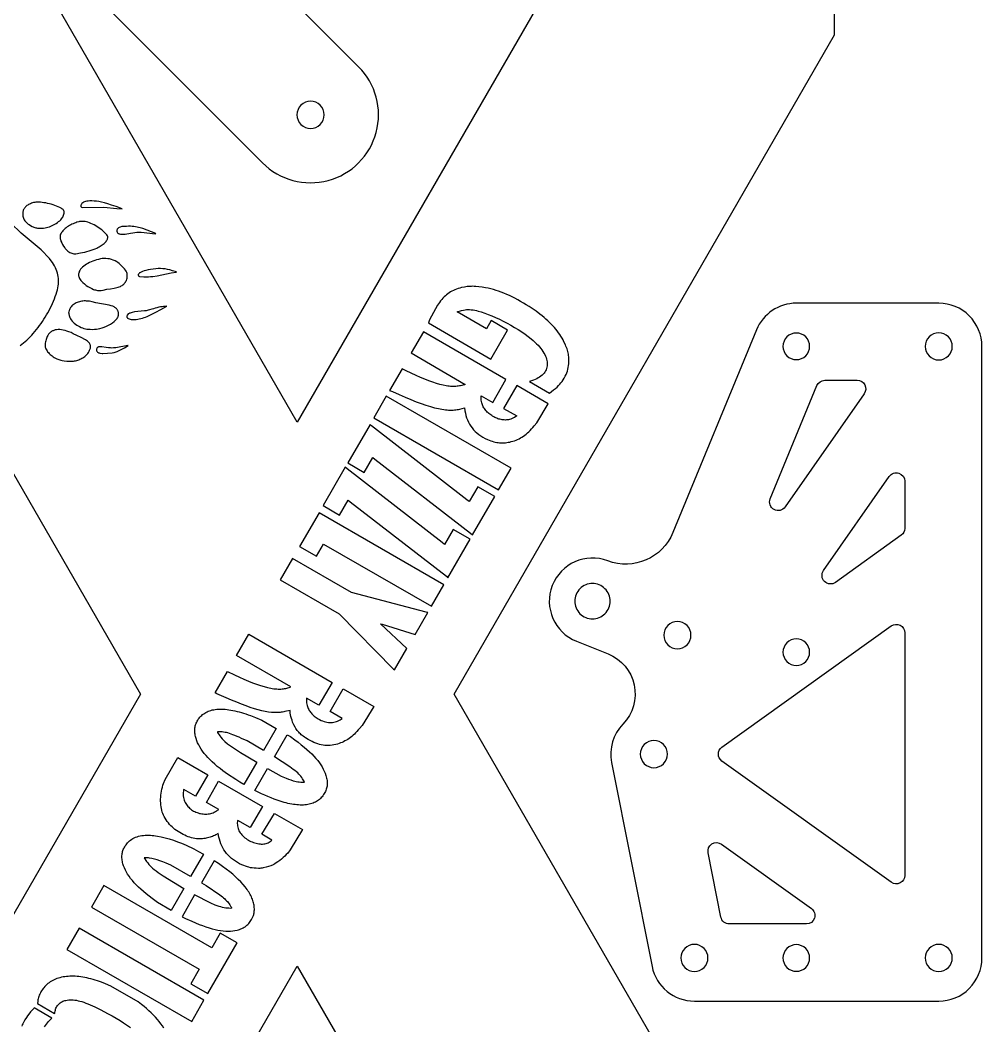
# Model space of a CAD drawing. Extents: x -11.6 to 11.5, y -11.6 to 11.6.
# Drawn here: x 4.4 to 11.48, y -3.67 to 3.73 of the extents above; entities that cross this region are included whole.
import ezdxf

# ---------------------------------------------------------------- set-up
doc = ezdxf.new("R2010")
doc.units = 0
doc.layers.get('0').update_dxf_attribs({"linetype": 'CONTINUOUS'})
doc.layers.add('LAYER_1', color=18, linetype='CONTINUOUS')

msp = doc.modelspace()

# ---------------------------------------------------------------- linework, layer by layer
for points in [[(6.9815, 5.4171, 1), (6.2744, 6.1242), (4.8602, 4.71, 0.414214), (4.8602, 4.0029), (6.186, 2.6771, 1), (6.8931, 3.3842), (6.2744, 4.0029, -0.414214), (6.2744, 4.71)], [(6.4689, 2.9599, 0.414214), (6.6103, 2.9599, 0.414214), (6.6103, 3.1013, 0.414214), (6.4689, 3.1013, 0.414214)], [(11.1619, -3.4903, 0.414214), (11.4794, -3.1728), (11.4794, 1.3272, 0.414214), (11.1619, 1.6447), (10.1139, 1.6447, 0.303918), (9.8203, 1.4481), (9.2063, -0.0431, -0.406036), (8.7265, -0.251, 0.991089), (8.496, -0.8426), (8.7284, -0.9356, -0.53378), (8.8382, -1.4516, 0.246583), (8.7545, -1.7347), (9.0525, -3.2347, 0.357872), (9.3639, -3.4903)], [(10.1139, 1.2292, 0.414214), (10.2119, 1.3272, 0.414214), (10.1139, 1.4252, 0.414214), (10.0159, 1.3272, 0.414214)], [(11.1619, 1.2272, 0.414214), (11.2619, 1.3272, 0.414214), (11.1619, 1.4272, 0.414214), (11.0619, 1.3272, 0.414214)], [(10.3232, 1.0772), (10.5624, 1.0772, -0.606461), (10.6136, 0.9789), (10.0312, 0.1453, -0.895985), (9.9221, 0.2048), (10.2654, 1.0385, -0.303918)], [(10.9119, 0.3343), (10.9119, -0.0122, -0.241975), (10.8858, -0.063), (10.4017, -0.4094, -0.843049), (10.3141, -0.3228), (10.7982, 0.3701, -0.733628)], [(8.6139, -0.6778, 0.414214), (8.7439, -0.5478, 0.414214), (8.6139, -0.4178, 0.414214), (8.4839, -0.5478, 0.414214)], [(9.2389, -0.8978, 0.414214), (9.3389, -0.7978, 0.414214), (9.2389, -0.6978, 0.414214), (9.1389, -0.7978, 0.414214)], [(10.9119, -0.7807), (10.9119, -2.5649, -0.610339), (10.813, -2.6157), (9.5665, -1.7236, -0.514048), (9.5665, -1.622), (10.813, -0.7299, -0.610339)], [(10.1139, -1.0208, 0.414214), (10.2119, -0.9228, 0.414214), (10.1139, -0.8248, 0.414214), (10.0159, -0.9228, 0.414214)], [(9.0659, -1.7728, 0.414214), (9.1659, -1.6728, 0.414214), (9.0659, -1.5728, 0.414214), (8.9659, -1.6728, 0.414214)], [(9.5591, -2.8725), (9.465, -2.3988, -0.679764), (9.5627, -2.3358), (10.2246, -2.8095, -0.729284), (10.1883, -2.9228), (9.6204, -2.9228, -0.357872)], [(9.3639, -3.2728, 0.414214), (9.4639, -3.1728, 0.414214), (9.3639, -3.0728, 0.414214), (9.2639, -3.1728, 0.414214)], [(10.1139, -3.2708, 0.414214), (10.2119, -3.1728, 0.414214), (10.1139, -3.0748, 0.414214), (10.0159, -3.1728, 0.414214)], [(11.1619, -3.2728, 0.414214), (11.2619, -3.1728, 0.414214), (11.1619, -3.0728, 0.414214), (11.0619, -3.1728, 0.414214)]]:
    msp.add_lwpolyline(points, format="xyb", close=True)
at = {"layer": 'LAYER_1'}
for points in [[(6.4419, 0.7703), (4.4892, 4.1551), (4.4892, 5.7392), (2.4892, 5.7392), (2.4892, 3.6195), (5.2874, -1.2308), (2.4892, -6.0812), (2.4892, -8.2008), (4.4892, -8.2008), (4.4892, -6.6167), (6.4419, -3.2319), (8.3947, -6.6167), (8.3947, -8.2008), (10.3947, -8.2008), (10.3947, -6.0812), (7.5964, -1.2308), (10.3947, 3.6195), (10.3947, 5.7392), (8.3947, 5.7392), (8.3947, 4.1551)], [(4.4225, 2.3162), (4.4217, 2.3111), (4.4214, 2.305), (4.4213, 2.2987), (4.4217, 2.293), (4.4228, 2.285), (4.4245, 2.2775), (4.4267, 2.2704), (4.4294, 2.2638), (4.4327, 2.2574), (4.4367, 2.2514), (4.4412, 2.2457), (4.4464, 2.2402), (4.4515, 2.2355), (4.4567, 2.2309), (4.4622, 2.2267), (4.4678, 2.2227), (4.4795, 2.2154), (4.4917, 2.2092), (4.498, 2.2066), (4.5044, 2.2042), (4.5109, 2.2021), (4.5174, 2.2003), (4.524, 2.1988), (4.5307, 2.1976), (4.5374, 2.1967), (4.5441, 2.1961), (4.5542, 2.1959), (4.5646, 2.1962), (4.575, 2.1973), (4.5856, 2.1989), (4.5963, 2.2011), (4.6069, 2.2039), (4.6175, 2.2073), (4.6279, 2.2112), (4.6382, 2.2156), (4.6483, 2.2205), (4.6581, 2.2258), (4.6676, 2.2316), (4.6767, 2.2379), (4.6854, 2.2445), (4.6936, 2.2515), (4.7013, 2.2589), (4.7071, 2.2653), (4.7121, 2.2719), (4.7164, 2.2786), (4.7199, 2.2855), (4.7227, 2.2925), (4.7247, 2.2997), (4.7259, 2.3069), (4.7263, 2.3141), (4.726, 2.3193), (4.725, 2.3239), (4.7231, 2.328), (4.7201, 2.3319), (4.716, 2.3357), (4.7104, 2.3395), (4.7033, 2.3437), (4.6944, 2.3482), (4.6827, 2.3538), (4.6704, 2.3589), (4.6577, 2.3638), (4.6446, 2.3682), (4.6312, 2.3722), (4.6178, 2.3759), (4.6043, 2.3791), (4.5909, 2.3818), (4.5777, 2.384), (4.5649, 2.3858), (4.5524, 2.387), (4.5406, 2.3876), (4.5294, 2.3877), (4.5189, 2.3872), (4.5094, 2.3861), (4.5009, 2.3844), (4.4927, 2.3821), (4.485, 2.3795), (4.4777, 2.3767), (4.4707, 2.3735), (4.4643, 2.3701), (4.4582, 2.3665), (4.4526, 2.3625), (4.4474, 2.3583), (4.4427, 2.3539), (4.4384, 2.3492), (4.4346, 2.3443), (4.4312, 2.3391), (4.4283, 2.3337), (4.4259, 2.3281), (4.4239, 2.3222)], [(4.8575, 2.3779), (4.8534, 2.3734), (4.8504, 2.3691), (4.8485, 2.3652), (4.8479, 2.3618), (4.8483, 2.3588), (4.8494, 2.3561), (4.8512, 2.3538), (4.8536, 2.352), (4.8593, 2.3487), (5.0181, 2.3501), (5.1151, 2.3424), (5.1531, 2.3398), (5.1088, 2.3551), (5.0754, 2.3664), (5.047, 2.3756), (5.0225, 2.3828), (5.0012, 2.3883), (4.9821, 2.3922), (4.9645, 2.3948), (4.9475, 2.3962), (4.9302, 2.3967), (4.916, 2.3965), (4.9037, 2.3959), (4.8931, 2.3946), (4.884, 2.3928), (4.8761, 2.3902), (4.8692, 2.3869), (4.8631, 2.3829)], [(4.7032, 2.1587), (4.7001, 2.1526), (4.6978, 2.1467), (4.6964, 2.1411), (4.6959, 2.1359), (4.6962, 2.1305), (4.6968, 2.1249), (4.6978, 2.1191), (4.6992, 2.1132), (4.7009, 2.1071), (4.703, 2.1009), (4.7082, 2.0885), (4.7145, 2.0761), (4.722, 2.064), (4.7303, 2.0526), (4.7348, 2.0472), (4.7395, 2.042), (4.7469, 2.0346), (4.7541, 2.0282), (4.7612, 2.0228), (4.7683, 2.0183), (4.7754, 2.0147), (4.7826, 2.012), (4.7899, 2.01), (4.7976, 2.0089), (4.8112, 2.0074), (4.8466, 2.014), (4.8617, 2.017), (4.8776, 2.0207), (4.8937, 2.0249), (4.9099, 2.0296), (4.9256, 2.0345), (4.9404, 2.0397), (4.9541, 2.0448), (4.9661, 2.05), (4.9752, 2.0543), (4.9838, 2.0588), (4.992, 2.0635), (4.9997, 2.0684), (5.007, 2.0734), (5.0137, 2.0785), (5.0199, 2.0837), (5.0255, 2.0889), (5.0306, 2.0942), (5.0351, 2.0996), (5.0389, 2.1049), (5.0421, 2.1102), (5.0446, 2.1154), (5.0465, 2.1206), (5.0476, 2.1257), (5.048, 2.1307), (5.0477, 2.133), (5.0471, 2.1354), (5.0446, 2.1409), (5.0406, 2.1471), (5.0352, 2.1537), (5.0285, 2.1608), (5.0208, 2.1682), (5.0121, 2.1759), (5.0025, 2.1836), (4.9923, 2.1913), (4.9815, 2.1989), (4.9702, 2.2063), (4.9587, 2.2134), (4.947, 2.22), (4.9354, 2.2262), (4.9238, 2.2316), (4.9125, 2.2364), (4.9014, 2.2403), (4.8913, 2.2429), (4.8806, 2.2446), (4.8676, 2.2455), (4.8539, 2.246), (4.8484, 2.2458), (4.8434, 2.2454), (4.8385, 2.2446), (4.8333, 2.2435), (4.8208, 2.2398), (4.8112, 2.2367), (4.8017, 2.2331), (4.7924, 2.2292), (4.7834, 2.2249), (4.7745, 2.2204), (4.7659, 2.2156), (4.7576, 2.2106), (4.7497, 2.2054), (4.7421, 2.1999), (4.735, 2.1943), (4.7284, 2.1886), (4.7222, 2.1827), (4.7166, 2.1768), (4.7115, 2.1708), (4.707, 2.1648)], [(5.1162, 2.1866), (5.1147, 2.1821), (5.114, 2.1783), (5.1149, 2.1735), (5.1173, 2.1666), (5.1193, 2.1629), (5.1218, 2.1598), (5.1251, 2.1574), (5.1292, 2.1555), (5.1343, 2.1541), (5.1405, 2.1531), (5.1479, 2.1526), (5.1566, 2.1525), (5.1759, 2.1525), (5.2139, 2.16), (5.2311, 2.1632), (5.2471, 2.1655), (5.261, 2.167), (5.2721, 2.1675), (5.2924, 2.1674), (5.3987, 2.1553), (5.4001, 2.1567), (5.305, 2.1938), (5.2859, 2.1994), (5.2746, 2.2025), (5.2631, 2.205), (5.2513, 2.207), (5.2392, 2.2085), (5.2266, 2.2096), (5.2135, 2.2102), (5.1999, 2.2103), (5.1856, 2.21), (5.1505, 2.2087), (5.1393, 2.2046), (5.1308, 2.2009), (5.1273, 2.1988), (5.1242, 2.1967), (5.1215, 2.1944), (5.1194, 2.1919), (5.1176, 2.1893)], [(4.8377, 1.8783), (4.8357, 1.8729), (4.8341, 1.8667), (4.8331, 1.8601), (4.8327, 1.8537), (4.8331, 1.8466), (4.8342, 1.8398), (4.8363, 1.8333), (4.8395, 1.8267), (4.8437, 1.8199), (4.8492, 1.8128), (4.856, 1.805), (4.8642, 1.7965), (4.8759, 1.7859), (4.8883, 1.776), (4.9015, 1.767), (4.9151, 1.7589), (4.9291, 1.752), (4.9431, 1.7463), (4.9502, 1.7439), (4.9571, 1.7418), (4.964, 1.7401), (4.9709, 1.7388), (4.9798, 1.7376), (4.984, 1.7375), (4.9885, 1.7377), (4.9992, 1.7389), (5.0139, 1.7416), (5.0413, 1.7467), (5.0682, 1.751), (5.0934, 1.7552), (5.1045, 1.7575), (5.1146, 1.7599), (5.1239, 1.7626), (5.1324, 1.7654), (5.1401, 1.7685), (5.1471, 1.7719), (5.1534, 1.7756), (5.1592, 1.7796), (5.1644, 1.784), (5.1691, 1.7889), (5.1734, 1.7941), (5.1774, 1.7998), (5.181, 1.806), (5.1844, 1.8127), (5.1877, 1.8206), (5.1897, 1.8279), (5.1908, 1.836), (5.1911, 1.846), (5.1908, 1.8567), (5.1904, 1.8608), (5.1896, 1.8645), (5.1885, 1.868), (5.187, 1.8715), (5.1822, 1.8802), (5.1768, 1.8882), (5.1694, 1.8975), (5.1605, 1.9075), (5.1506, 1.9177), (5.1405, 1.9276), (5.1305, 1.9365), (5.1212, 1.9439), (5.1133, 1.9493), (5.1009, 1.956), (5.0878, 1.9616), (5.0743, 1.9662), (5.0606, 1.9698), (5.0468, 1.9722), (5.0331, 1.9735), (5.0264, 1.9737), (5.0197, 1.9736), (5.0131, 1.9732), (5.0067, 1.9725), (4.9928, 1.9702), (4.9789, 1.9672), (4.9651, 1.9636), (4.9516, 1.9593), (4.9383, 1.9546), (4.9255, 1.9492), (4.9132, 1.9435), (4.9014, 1.9373), (4.8903, 1.9307), (4.8799, 1.9238), (4.8703, 1.9167), (4.8617, 1.9093), (4.854, 1.9017), (4.8474, 1.894), (4.8419, 1.8862)], [(5.2778, 1.8643), (5.2751, 1.8614), (5.2729, 1.8584), (5.2714, 1.8556), (5.2709, 1.8534), (5.2713, 1.8514), (5.2724, 1.8491), (5.2741, 1.8467), (5.2761, 1.8445), (5.2813, 1.8398), (5.3138, 1.8388), (5.33, 1.8386), (5.3463, 1.8391), (5.3626, 1.8402), (5.3789, 1.842), (5.4114, 1.8463), (5.5127, 1.8683), (5.5505, 1.874), (5.5521, 1.8756), (5.5243, 1.8838), (5.5047, 1.8891), (5.4865, 1.8933), (5.4694, 1.8963), (5.4527, 1.8982), (5.4359, 1.899), (5.4187, 1.8987), (5.4004, 1.8975), (5.3805, 1.8952), (5.3612, 1.8924), (5.3437, 1.8893), (5.3281, 1.8859), (5.3143, 1.8822), (5.3023, 1.8782), (5.2923, 1.8738), (5.2841, 1.8692), (5.2807, 1.8668)], [(7.4875, 1.6501), (7.4728, 1.6308), (7.4137, 1.5226), (7.4066, 1.4997), (7.866, 1.2325), (7.9893, 1.4462), (7.8681, 1.5162), (7.8331, 1.4555), (7.6189, 1.5812), (7.6508, 1.5899), (7.6643, 1.5933), (7.6764, 1.5958), (7.6878, 1.5974), (7.6989, 1.5981), (7.7101, 1.5979), (7.7219, 1.5969), (7.7349, 1.595), (7.7494, 1.5923), (7.7604, 1.5899), (7.7717, 1.5871), (7.7956, 1.5803), (7.8207, 1.5721), (7.8469, 1.5625), (7.8739, 1.5516), (7.9015, 1.5396), (7.9295, 1.5266), (7.9577, 1.5127), (7.9859, 1.4979), (8.0138, 1.4825), (8.0412, 1.4665), (8.068, 1.45), (8.0938, 1.4331), (8.1185, 1.416), (8.1419, 1.3988), (8.1637, 1.3815), (8.1775, 1.3699), (8.1903, 1.3582), (8.2024, 1.3466), (8.2136, 1.335), (8.2239, 1.3234), (8.2334, 1.3119), (8.242, 1.3004), (8.2498, 1.289), (8.2568, 1.2778), (8.2628, 1.2666), (8.2681, 1.2556), (8.2724, 1.2447), (8.2759, 1.2339), (8.2786, 1.2234), (8.2804, 1.213), (8.2813, 1.2028), (8.2814, 1.1928), (8.2806, 1.183), (8.2789, 1.1735), (8.2764, 1.1642), (8.2731, 1.1552), (8.2688, 1.1465), (8.2637, 1.1381), (8.2578, 1.13), (8.2509, 1.1222), (8.2432, 1.1148), (8.2347, 1.1077), (8.2252, 1.1009), (8.2149, 1.0946), (8.2038, 1.0886), (8.1917, 1.0831), (8.1788, 1.0779), (8.1514, 1.0678), (8.2986, 0.9828), (8.3283, 1.0066), (8.3418, 1.0176), (8.3536, 1.028), (8.364, 1.038), (8.3733, 1.0479), (8.3818, 1.0581), (8.3898, 1.0689), (8.3976, 1.0806), (8.4054, 1.0936), (8.4128, 1.107), (8.4192, 1.1201), (8.4247, 1.1329), (8.4293, 1.1457), (8.4331, 1.1586), (8.436, 1.1718), (8.4383, 1.1854), (8.4399, 1.1995), (8.4406, 1.2096), (8.4409, 1.2196), (8.4409, 1.2295), (8.4405, 1.2392), (8.4397, 1.249), (8.4385, 1.2587), (8.437, 1.2685), (8.435, 1.2782), (8.4327, 1.2881), (8.4299, 1.298), (8.4267, 1.3081), (8.4231, 1.3182), (8.4191, 1.3286), (8.4147, 1.3392), (8.4044, 1.361), (8.3974, 1.3747), (8.3898, 1.3881), (8.3818, 1.4014), (8.3733, 1.4145), (8.3642, 1.4275), (8.3546, 1.4404), (8.3445, 1.4531), (8.3338, 1.4658), (8.3226, 1.4784), (8.3108, 1.4909), (8.2984, 1.5033), (8.2855, 1.5157), (8.2719, 1.5281), (8.2577, 1.5404), (8.2428, 1.5528), (8.2273, 1.5651), (8.1995, 1.5869), (8.1481, 1.6199), (8.1268, 1.6333), (8.1057, 1.646), (8.0847, 1.6582), (8.064, 1.6696), (8.0435, 1.6805), (8.0231, 1.6907), (8.0029, 1.7002), (7.9828, 1.7092), (7.9629, 1.7175), (7.9432, 1.7252), (7.9236, 1.7323), (7.9041, 1.7387), (7.8848, 1.7445), (7.8656, 1.7497), (7.8465, 1.7543), (7.8276, 1.7583), (7.8021, 1.7628), (7.7781, 1.766), (7.7553, 1.768), (7.7443, 1.7685), (7.7335, 1.7687), (7.7228, 1.7686), (7.7124, 1.7682), (7.702, 1.7674), (7.6917, 1.7664), (7.6815, 1.765), (7.6713, 1.7633), (7.6508, 1.759), (7.6377, 1.7557), (7.6252, 1.752), (7.6132, 1.7479), (7.6018, 1.7435), (7.5907, 1.7386), (7.5801, 1.7333), (7.5699, 1.7276), (7.56, 1.7213), (7.5503, 1.7146), (7.541, 1.7072), (7.5318, 1.6993), (7.5228, 1.6908), (7.5139, 1.6817), (7.5051, 1.6719), (7.4963, 1.6614)], [(4.7628, 1.5906), (4.7605, 1.5811), (4.7594, 1.5748), (4.7596, 1.571), (4.7606, 1.5659), (4.764, 1.5533), (4.7687, 1.5398), (4.7713, 1.5337), (4.7738, 1.5286), (4.7785, 1.5211), (4.7847, 1.5134), (4.792, 1.5056), (4.8003, 1.498), (4.8093, 1.4907), (4.8189, 1.4838), (4.8288, 1.4777), (4.8389, 1.4724), (4.8509, 1.4668), (4.862, 1.4624), (4.8724, 1.4588), (4.8827, 1.4562), (4.8933, 1.4543), (4.9046, 1.4531), (4.9172, 1.4525), (4.9315, 1.4523), (4.9492, 1.4526), (4.9633, 1.4536), (4.9756, 1.4554), (4.9883, 1.4582), (5.0054, 1.4632), (5.022, 1.469), (5.038, 1.4757), (5.0532, 1.4832), (5.0676, 1.4915), (5.081, 1.5005), (5.0934, 1.5101), (5.0992, 1.5151), (5.1047, 1.5203), (5.111, 1.5268), (5.1161, 1.5329), (5.1201, 1.5385), (5.123, 1.5441), (5.1249, 1.5499), (5.1259, 1.5559), (5.1262, 1.5626), (5.1258, 1.57), (5.1251, 1.5752), (5.1242, 1.5801), (5.1229, 1.5848), (5.1212, 1.5892), (5.1192, 1.5934), (5.1169, 1.5974), (5.1142, 1.6011), (5.1112, 1.6046), (5.1077, 1.608), (5.104, 1.6111), (5.0998, 1.614), (5.0953, 1.6167), (5.0904, 1.6192), (5.0851, 1.6216), (5.0733, 1.6257), (5.0568, 1.6307), (4.9606, 1.648), (4.9327, 1.6545), (4.9222, 1.6567), (4.9119, 1.6585), (4.9018, 1.6598), (4.892, 1.6606), (4.8825, 1.661), (4.8732, 1.6609), (4.8641, 1.6603), (4.8553, 1.6592), (4.8468, 1.6576), (4.8384, 1.6556), (4.8304, 1.6531), (4.8225, 1.6501), (4.8149, 1.6467), (4.8075, 1.6427), (4.8004, 1.6383), (4.7935, 1.6335), (4.7879, 1.6289), (4.7827, 1.624), (4.7781, 1.6189), (4.7739, 1.6136), (4.7703, 1.6081), (4.7672, 1.6024), (4.7647, 1.5966)], [(5.193, 1.5601), (5.1908, 1.557), (5.189, 1.5534), (5.1877, 1.5499), (5.1873, 1.5468), (5.1875, 1.5444), (5.188, 1.5421), (5.1889, 1.54), (5.1902, 1.538), (5.1917, 1.5361), (5.1936, 1.5344), (5.1983, 1.5313), (5.2041, 1.5287), (5.211, 1.5267), (5.2187, 1.5253), (5.2273, 1.5244), (5.2366, 1.5241), (5.2466, 1.5243), (5.257, 1.5252), (5.268, 1.5266), (5.2792, 1.5286), (5.2907, 1.5312), (5.3023, 1.5344), (5.314, 1.5383), (5.3248, 1.5424), (5.3375, 1.5478), (5.3518, 1.5542), (5.3674, 1.5616), (5.4018, 1.5787), (5.4389, 1.5984), (5.4816, 1.6218), (5.4681, 1.6211), (5.4585, 1.6203), (5.4475, 1.6188), (5.4354, 1.6168), (5.4226, 1.6142), (5.4094, 1.6112), (5.3961, 1.6078), (5.3832, 1.6041), (5.3709, 1.6002), (5.3533, 1.5946), (5.3455, 1.5925), (5.3375, 1.5908), (5.3287, 1.5893), (5.3187, 1.5879), (5.2924, 1.585), (5.2443, 1.5801), (5.2265, 1.5759), (5.213, 1.5724), (5.2082, 1.5708), (5.2042, 1.5692), (5.201, 1.5675), (5.1982, 1.5654)], [(4.587, 1.3512), (4.5864, 1.3454), (4.586, 1.3393), (4.586, 1.3337), (4.5863, 1.3292), (4.5876, 1.3223), (4.5897, 1.3153), (4.5925, 1.3083), (4.596, 1.3014), (4.6002, 1.2945), (4.605, 1.2877), (4.6104, 1.281), (4.6164, 1.2745), (4.6229, 1.2682), (4.6299, 1.2621), (4.6374, 1.2563), (4.6453, 1.2508), (4.6537, 1.2456), (4.6624, 1.2407), (4.6715, 1.2363), (4.6808, 1.2323), (4.6877, 1.2297), (4.6951, 1.2274), (4.7028, 1.2253), (4.7108, 1.2235), (4.7275, 1.2205), (4.7449, 1.2186), (4.7623, 1.2177), (4.7794, 1.2178), (4.7877, 1.2183), (4.7957, 1.2191), (4.8035, 1.2202), (4.8108, 1.2216), (4.8187, 1.2235), (4.8266, 1.2259), (4.8344, 1.2287), (4.8421, 1.2319), (4.8497, 1.2356), (4.8571, 1.2395), (4.8642, 1.2438), (4.8711, 1.2485), (4.8776, 1.2533), (4.8838, 1.2585), (4.8896, 1.2638), (4.895, 1.2693), (4.8999, 1.275), (4.9043, 1.2808), (4.9082, 1.2867), (4.9115, 1.2927), (4.9141, 1.2984), (4.9163, 1.304), (4.9181, 1.3093), (4.9194, 1.3144), (4.9202, 1.3193), (4.9205, 1.3241), (4.9204, 1.3287), (4.9198, 1.3332), (4.9187, 1.3375), (4.9172, 1.3417), (4.9151, 1.3458), (4.9126, 1.3498), (4.9096, 1.3538), (4.9061, 1.3577), (4.9021, 1.3615), (4.8976, 1.3653), (4.8846, 1.3756), (4.8504, 1.3917), (4.8192, 1.4067), (4.7921, 1.4202), (4.7768, 1.4278), (4.7619, 1.4342), (4.7473, 1.4396), (4.7333, 1.444), (4.7197, 1.4472), (4.7066, 1.4494), (4.694, 1.4506), (4.682, 1.4506), (4.6706, 1.4496), (4.6598, 1.4476), (4.6546, 1.4461), (4.6496, 1.4444), (4.6448, 1.4425), (4.6401, 1.4402), (4.6356, 1.4377), (4.6313, 1.435), (4.6271, 1.432), (4.6231, 1.4287), (4.6193, 1.4251), (4.6157, 1.4213), (4.6123, 1.4172), (4.6091, 1.4129), (4.6054, 1.407), (4.6019, 1.4004), (4.5986, 1.3931), (4.5956, 1.3852), (4.5928, 1.377), (4.5905, 1.3685), (4.5885, 1.3598)], [(8.0562, 1.0381), (7.9592, 0.8702), (8.0562, 0.8149), (8.0401, 0.8045), (8.0323, 0.8), (8.0229, 0.7956), (8.013, 0.7917), (8.0038, 0.7889), (7.9963, 0.7873), (7.9887, 0.7861), (7.981, 0.7854), (7.9732, 0.7852), (7.9653, 0.7854), (7.9573, 0.786), (7.9494, 0.787), (7.9414, 0.7885), (7.9334, 0.7903), (7.9255, 0.7925), (7.9176, 0.795), (7.9097, 0.7979), (7.902, 0.8012), (7.8944, 0.8048), (7.8869, 0.8087), (7.8795, 0.8129), (7.8723, 0.8174), (7.8654, 0.8221), (7.8586, 0.8272), (7.852, 0.8325), (7.8457, 0.838), (7.8397, 0.8438), (7.834, 0.8498), (7.8286, 0.856), (7.8235, 0.8624), (7.8188, 0.869), (7.8144, 0.8757), (7.8104, 0.8826), (7.8069, 0.8897), (7.8038, 0.8969), (7.8011, 0.9042), (7.7989, 0.9116), (7.7968, 0.9211), (7.7953, 0.9311), (7.7944, 0.9405), (7.7944, 0.9482), (7.7954, 0.9635), (7.8802, 0.9152), (7.9774, 1.0836), (7.3703, 1.4341), (7.2804, 1.2782), (7.6782, 1.0465), (7.6517, 1.0394), (7.6435, 1.0373), (7.6351, 1.0356), (7.6265, 1.0342), (7.6176, 1.0332), (7.6085, 1.0325), (7.5992, 1.0321), (7.5897, 1.032), (7.5798, 1.0323), (7.5698, 1.0329), (7.5594, 1.0339), (7.5488, 1.0352), (7.5378, 1.0369), (7.515, 1.0412), (7.491, 1.047), (7.4656, 1.0543), (7.4388, 1.063), (7.4105, 1.0731), (7.3806, 1.0848), (7.3491, 1.098), (7.3158, 1.1127), (7.2808, 1.129), (7.244, 1.1468), (7.2133, 1.162), (7.1216, 1.0033), (7.1422, 0.994), (7.1903, 0.9725), (7.2354, 0.9531), (7.2776, 0.9356), (7.3171, 0.92), (7.3541, 0.9062), (7.3887, 0.8943), (7.4211, 0.8841), (7.4515, 0.8757), (7.4659, 0.8721), (7.4799, 0.8689), (7.4934, 0.8662), (7.5066, 0.8638), (7.5193, 0.8619), (7.5317, 0.8604), (7.5437, 0.8592), (7.5553, 0.8585), (7.5667, 0.8581), (7.5777, 0.8581), (7.5884, 0.8585), (7.5989, 0.8592), (7.6092, 0.8603), (7.6192, 0.8618), (7.6291, 0.8636), (7.6387, 0.8657), (7.6731, 0.8741), (7.6757, 0.8534), (7.6786, 0.8357), (7.6825, 0.8186), (7.6875, 0.8019), (7.6936, 0.7858), (7.7007, 0.7702), (7.7089, 0.7552), (7.718, 0.7408), (7.7281, 0.727), (7.7392, 0.7139), (7.7512, 0.7014), (7.7642, 0.6897), (7.778, 0.6786), (7.7928, 0.6683), (7.8084, 0.6587), (7.8249, 0.6499), (7.8423, 0.6419), (7.854, 0.6371), (7.8655, 0.6328), (7.8767, 0.629), (7.8878, 0.6258), (7.8987, 0.623), (7.9094, 0.6208), (7.9201, 0.6191), (7.9307, 0.6179), (7.9412, 0.6172), (7.9518, 0.6169), (7.9623, 0.6172), (7.9729, 0.618), (7.9836, 0.6192), (7.9944, 0.621), (8.0054, 0.6232), (8.0165, 0.6259), (8.0286, 0.6294), (8.0404, 0.6332), (8.0518, 0.6375), (8.063, 0.6422), (8.0739, 0.6474), (8.0845, 0.6531), (8.095, 0.6594), (8.1053, 0.6661), (8.1155, 0.6734), (8.1256, 0.6813), (8.1356, 0.6898), (8.1455, 0.699), (8.1555, 0.7087), (8.1654, 0.7191), (8.1755, 0.7303), (8.1856, 0.7421), (8.205, 0.7655), (8.2891, 0.9036)], [(4.9706, 1.3179), (4.9677, 1.3145), (4.9658, 1.3109), (4.9647, 1.3067), (4.9644, 1.3017), (4.9647, 1.2965), (4.9652, 1.2943), (4.9659, 1.2924), (4.9683, 1.2889), (4.9721, 1.2852), (4.9758, 1.2826), (4.9802, 1.2802), (4.9849, 1.2784), (4.9891, 1.2773), (5.0049, 1.2748), (5.0112, 1.2739), (5.0796, 1.2786), (5.0936, 1.2822), (5.1008, 1.2843), (5.1086, 1.287), (5.1172, 1.2904), (5.1263, 1.2944), (5.1468, 1.3044), (5.1702, 1.3172), (5.1974, 1.3326), (5.1956, 1.3344), (5.1075, 1.3168), (5.0885, 1.3152), (5.0779, 1.3148), (5.0662, 1.3152), (5.0524, 1.3166), (5.0361, 1.3189), (5.0027, 1.3242), (4.9898, 1.3242), (4.9831, 1.3239), (4.9782, 1.3229), (4.9761, 1.3221), (4.9742, 1.321)], [(8.015, 0.4306), (7.097, 0.9606), (7.0053, 0.8019), (7.9233, 0.2719)], [(6.9884, 0.7424), (6.9771, 0.7529), (6.8137, 0.4699), (6.9349, 0.3999), (6.9982, 0.5094), (7.0124, 0.4973), (7.7175, -0.0479), (7.7317, -0.06), (7.895, 0.2228), (7.7709, 0.2945), (7.7074, 0.1845), (7.6905, 0.1985)], [(6.8095, 0.4259), (6.7953, 0.438), (6.632, 0.1552), (6.7533, 0.0852), (6.8169, 0.1954), (6.8308, 0.183), (7.5386, -0.3644), (7.5499, -0.3749), (7.7133, -0.0919), (7.5892, -0.0202), (7.5257, -0.1302), (7.5089, -0.116)], [(7.52, -0.4267), (6.602, 0.1033), (6.4587, -0.145), (6.5828, -0.2167), (6.6345, -0.1272), (7.4283, -0.5855)], [(6.8399, -0.4844), (6.407, -0.2345), (6.317, -0.3904), (6.7508, -0.6408), (7.1503, -1.0485), (7.1584, -1.0532), (7.2475, -0.8953), (7.0534, -0.7139), (7.066, -0.7163), (7.3089, -0.7923), (7.4019, -0.6313), (7.39, -0.6285)], [(6.6014, -1.314), (6.5104, -1.2622), (6.5093, -1.2783), (6.5094, -1.2863), (6.5103, -1.296), (6.512, -1.3064), (6.5143, -1.316), (6.5165, -1.3232), (6.5191, -1.3303), (6.5222, -1.3373), (6.5256, -1.3442), (6.5294, -1.3509), (6.5336, -1.3575), (6.5382, -1.3639), (6.5432, -1.3701), (6.5485, -1.3762), (6.5542, -1.3821), (6.5603, -1.3879), (6.5666, -1.3934), (6.5733, -1.3987), (6.5804, -1.4038), (6.5877, -1.4086), (6.5954, -1.4133), (6.6064, -1.4193), (6.6174, -1.4246), (6.6283, -1.4291), (6.6391, -1.4329), (6.6497, -1.436), (6.6603, -1.4383), (6.6707, -1.4398), (6.6809, -1.4407), (6.691, -1.4408), (6.701, -1.4401), (6.7107, -1.4387), (6.7202, -1.4365), (6.7296, -1.4336), (6.7387, -1.43), (6.7476, -1.4256), (6.7562, -1.4204), (6.7712, -1.4107), (6.6828, -1.3604), (6.7788, -1.192), (7.0042, -1.3221), (6.9181, -1.4629), (6.9006, -1.4837), (6.8908, -1.4951), (6.881, -1.5059), (6.8713, -1.5161), (6.8617, -1.5256), (6.8521, -1.5345), (6.8424, -1.5429), (6.8327, -1.5506), (6.8229, -1.5578), (6.813, -1.5645), (6.803, -1.5707), (6.7928, -1.5764), (6.7825, -1.5817), (6.7719, -1.5865), (6.761, -1.5909), (6.7498, -1.5949), (6.7384, -1.5985), (6.7247, -1.6022), (6.7112, -1.6052), (6.6978, -1.6074), (6.6845, -1.6088), (6.6713, -1.6095), (6.6582, -1.6094), (6.6451, -1.6085), (6.6319, -1.6069), (6.6187, -1.6045), (6.6054, -1.6012), (6.592, -1.5972), (6.5785, -1.5924), (6.5648, -1.5868), (6.5508, -1.5803), (6.5366, -1.5731), (6.5222, -1.565), (6.503, -1.5533), (6.4943, -1.5476), (6.4862, -1.5419), (6.4786, -1.5361), (6.4714, -1.5303), (6.4647, -1.5243), (6.4584, -1.5182), (6.4524, -1.5118), (6.4467, -1.5052), (6.4413, -1.4983), (6.4361, -1.4911), (6.431, -1.4835), (6.4261, -1.4755), (6.4165, -1.458), (6.4121, -1.4484), (6.4075, -1.4368), (6.4031, -1.4237), (6.3989, -1.4101), (6.3953, -1.3964), (6.3923, -1.3835), (6.3902, -1.372), (6.3891, -1.3625), (6.3886, -1.3516), (6.3514, -1.3604), (6.3426, -1.3624), (6.3336, -1.364), (6.3244, -1.3653), (6.3149, -1.3664), (6.3053, -1.3671), (6.2954, -1.3675), (6.2853, -1.3676), (6.2749, -1.3673), (6.2642, -1.3668), (6.2533, -1.3659), (6.2306, -1.3632), (6.2066, -1.3591), (6.1812, -1.3537), (6.1544, -1.3469), (6.1261, -1.3388), (6.0962, -1.3292), (6.0646, -1.3182), (6.0311, -1.3058), (5.9958, -1.2918), (5.9585, -1.2764), (5.9191, -1.2595), (5.85, -1.2293), (5.837, -1.2218), (5.9281, -1.0639), (5.98, -1.0892), (6.0156, -1.1061), (6.0496, -1.1216), (6.0821, -1.1355), (6.113, -1.148), (6.1425, -1.1589), (6.1706, -1.1683), (6.1973, -1.1763), (6.2226, -1.1828), (6.2466, -1.1878), (6.2581, -1.1898), (6.2693, -1.1914), (6.2802, -1.1926), (6.2908, -1.1935), (6.3011, -1.194), (6.3111, -1.1942), (6.3208, -1.194), (6.3302, -1.1934), (6.3394, -1.1925), (6.3482, -1.1912), (6.3568, -1.1896), (6.3651, -1.1877), (6.3732, -1.1854), (6.381, -1.1827), (6.3942, -1.1778), (5.9953, -0.9475), (6.0853, -0.7916), (6.6985, -1.1457)], [(6.048, -1.8963), (6.0186, -1.8787), (5.9902, -1.8609), (5.928, -1.8209), (5.895, -1.796), (5.8736, -1.7794), (5.8534, -1.763), (5.8344, -1.7468), (5.8166, -1.7306), (5.8, -1.7147), (5.7846, -1.6988), (5.7703, -1.683), (5.7572, -1.6673), (5.7453, -1.6516), (5.7345, -1.6361), (5.7248, -1.6205), (5.7162, -1.605), (5.7087, -1.5896), (5.7023, -1.5741), (5.6971, -1.5586), (5.6929, -1.5432), (5.691, -1.5347), (5.6896, -1.5265), (5.6885, -1.5184), (5.6878, -1.5105), (5.6875, -1.5027), (5.6875, -1.4951), (5.6879, -1.4875), (5.6888, -1.4801), (5.69, -1.4728), (5.6915, -1.4656), (5.6935, -1.4585), (5.6959, -1.4514), (5.6986, -1.4444), (5.7018, -1.4374), (5.7053, -1.4305), (5.7092, -1.4236), (5.7137, -1.4168), (5.7194, -1.4091), (5.7256, -1.4015), (5.7316, -1.3948), (5.7383, -1.3881), (5.7455, -1.3819), (5.753, -1.3761), (5.761, -1.3708), (5.7693, -1.3659), (5.778, -1.3615), (5.787, -1.3575), (5.7965, -1.3539), (5.8063, -1.3509), (5.8165, -1.3482), (5.8271, -1.346), (5.8381, -1.3443), (5.8494, -1.343), (5.8611, -1.3422), (5.8732, -1.3418), (5.8856, -1.3418), (5.8984, -1.3424), (5.9116, -1.3433), (5.9252, -1.3447), (5.9391, -1.3466), (5.9534, -1.3489), (5.968, -1.3516), (5.983, -1.3548), (5.9984, -1.3585), (6.0141, -1.3626), (6.0302, -1.3671), (6.0466, -1.3721), (6.0634, -1.3775), (6.0806, -1.3834), (6.0981, -1.3898), (6.1341, -1.4038), (6.1809, -1.4228), (6.2864, -1.4835), (6.1929, -1.6454), (6.0731, -1.5762), (6.0321, -1.5571), (6.0153, -1.5494), (5.999, -1.5423), (5.9834, -1.5358), (5.9686, -1.5301), (5.9547, -1.525), (5.9419, -1.5207), (5.9303, -1.5173), (5.92, -1.5147), (5.9103, -1.5128), (5.8999, -1.5112), (5.8894, -1.5099), (5.8793, -1.509), (5.8703, -1.5085), (5.8629, -1.5085), (5.8577, -1.5089), (5.8562, -1.5094), (5.8554, -1.5099), (5.8537, -1.5129), (5.8711, -1.5377), (5.8794, -1.5488), (5.8891, -1.5604), (5.8991, -1.5712), (5.908, -1.5799), (5.9275, -1.5973), (6.0237, -1.6617), (6.1434, -1.7311)], [(6.1299, -1.9406), (6.2239, -1.7778), (6.3236, -1.8356), (6.3611, -1.8506), (6.3776, -1.8569), (6.3949, -1.8631), (6.4107, -1.8683), (6.4232, -1.8719), (6.4336, -1.8743), (6.4449, -1.8763), (6.4562, -1.878), (6.4672, -1.8792), (6.477, -1.8798), (6.4851, -1.88), (6.4907, -1.8794), (6.4925, -1.8789), (6.4934, -1.8782), (6.4948, -1.8758), (6.4812, -1.8543), (6.475, -1.845), (6.4685, -1.8363), (6.4615, -1.8279), (6.4537, -1.8197), (6.4451, -1.8115), (6.4355, -1.8032), (6.4246, -1.7944), (6.4124, -1.7852), (6.3867, -1.7663), (6.2733, -1.6921), (6.367, -1.5299), (6.3918, -1.5441), (6.4229, -1.567), (6.4475, -1.5855), (6.4706, -1.6035), (6.4921, -1.6211), (6.5123, -1.6383), (6.531, -1.6552), (6.5483, -1.6718), (6.5643, -1.6881), (6.5789, -1.7042), (6.5922, -1.7201), (6.6043, -1.7359), (6.6152, -1.7515), (6.6248, -1.7671), (6.6333, -1.7826), (6.6407, -1.7982), (6.647, -1.8138), (6.6522, -1.8294), (6.655, -1.8393), (6.6573, -1.8488), (6.6592, -1.858), (6.6606, -1.8669), (6.6615, -1.8756), (6.662, -1.8841), (6.662, -1.8924), (6.6616, -1.9005), (6.6607, -1.9085), (6.6593, -1.9164), (6.6574, -1.9241), (6.655, -1.9319), (6.6522, -1.9396), (6.6489, -1.9473), (6.6451, -1.9551), (6.6408, -1.9629), (6.6358, -1.971), (6.6305, -1.9788), (6.6248, -1.9861), (6.6187, -1.993), (6.6123, -1.9995), (6.6056, -2.0056), (6.5985, -2.0113), (6.591, -2.0165), (6.5832, -2.0214), (6.5751, -2.0258), (6.5667, -2.0299), (6.5579, -2.0335), (6.5488, -2.0367), (6.5393, -2.0395), (6.5295, -2.0419), (6.5194, -2.0439), (6.509, -2.0454), (6.4982, -2.0466), (6.4871, -2.0473), (6.4757, -2.0476), (6.464, -2.0475), (6.452, -2.047), (6.4396, -2.0461), (6.427, -2.0448), (6.414, -2.043), (6.4007, -2.0408), (6.3871, -2.0382), (6.3732, -2.0352), (6.3591, -2.0318), (6.3446, -2.0279), (6.3298, -2.0237), (6.3147, -2.019), (6.2937, -2.0119), (6.2718, -2.004), (6.2492, -1.9951), (6.226, -1.9855), (6.2023, -1.9752), (6.1783, -1.9643), (6.1541, -1.9527)], [(5.6938, -1.982), (5.6077, -1.9323), (5.6056, -1.9359), (5.6047, -1.9388), (5.6037, -1.9442), (5.6019, -1.9589), (5.6017, -1.9683), (5.6026, -1.9796), (5.6042, -1.9914), (5.6066, -2.0023), (5.6093, -2.0111), (5.6126, -2.0197), (5.6164, -2.028), (5.6208, -2.0359), (5.6256, -2.0435), (5.631, -2.0508), (5.6367, -2.0577), (5.6429, -2.0643), (5.6494, -2.0706), (5.6564, -2.0764), (5.6636, -2.0819), (5.6712, -2.0869), (5.6791, -2.0916), (5.6872, -2.0959), (5.6956, -2.0997), (5.7041, -2.1031), (5.7129, -2.1061), (5.7218, -2.1086), (5.7308, -2.1107), (5.7399, -2.1122), (5.7491, -2.1134), (5.7584, -2.114), (5.7677, -2.1141), (5.777, -2.1137), (5.7863, -2.1128), (5.7955, -2.1114), (5.8046, -2.1094), (5.8136, -2.1069), (5.8225, -2.1038), (5.8312, -2.1002), (5.8398, -2.096), (5.8481, -2.0912), (5.865, -2.0808), (5.7733, -2.0279), (5.8633, -1.872), (6.1847, -2.0576), (6.0947, -2.2135), (6.0032, -2.1606), (6.002, -2.1628), (6.0009, -2.168), (6, -2.1773), (6, -2.1838), (6.0008, -2.1923), (6.002, -2.2017), (6.0037, -2.211), (6.006, -2.2198), (6.0091, -2.2284), (6.0129, -2.2368), (6.0174, -2.245), (6.0225, -2.2529), (6.0283, -2.2606), (6.0346, -2.268), (6.0415, -2.2751), (6.0488, -2.2819), (6.0566, -2.2884), (6.0647, -2.2945), (6.0732, -2.3002), (6.082, -2.3056), (6.0911, -2.3106), (6.1003, -2.3151), (6.1098, -2.3192), (6.1194, -2.3229), (6.129, -2.3261), (6.1387, -2.3288), (6.1484, -2.3309), (6.1581, -2.3326), (6.1677, -2.3337), (6.1771, -2.3343), (6.1864, -2.3343), (6.1954, -2.3337), (6.2042, -2.3324), (6.2127, -2.3306), (6.2208, -2.3281), (6.2286, -2.3249), (6.2359, -2.321), (6.2427, -2.3165), (6.249, -2.3112), (6.2547, -2.3058), (6.1802, -2.2628), (6.273, -2.1086), (6.4807, -2.2285), (6.3903, -2.3783), (6.3711, -2.4008), (6.361, -2.412), (6.3499, -2.4233), (6.3378, -2.4346), (6.3253, -2.4456), (6.3125, -2.4559), (6.2998, -2.4655), (6.2875, -2.4739), (6.2758, -2.481), (6.27, -2.4841), (6.2632, -2.4873), (6.2475, -2.4938), (6.2301, -2.4999), (6.2124, -2.5051), (6.1912, -2.5103), (6.1823, -2.512), (6.1739, -2.5131), (6.1658, -2.5138), (6.1574, -2.5139), (6.1381, -2.5132), (6.1238, -2.512), (6.1106, -2.5104), (6.0983, -2.5084), (6.0864, -2.5057), (6.0744, -2.5023), (6.062, -2.4981), (6.0488, -2.493), (6.0342, -2.4869), (6.0175, -2.479), (6.0015, -2.4704), (5.9862, -2.461), (5.9717, -2.4509), (5.9579, -2.4401), (5.945, -2.4286), (5.9329, -2.4165), (5.9217, -2.4038), (5.9113, -2.3904), (5.9019, -2.3765), (5.8933, -2.3621), (5.8857, -2.3472), (5.8791, -2.3318), (5.8735, -2.3159), (5.8688, -2.2996), (5.8652, -2.2829), (5.8605, -2.257), (5.842, -2.267), (5.8343, -2.2709), (5.8262, -2.2746), (5.8177, -2.2781), (5.809, -2.2813), (5.8001, -2.2842), (5.791, -2.2868), (5.7817, -2.2892), (5.7724, -2.2912), (5.763, -2.2929), (5.7536, -2.2944), (5.7443, -2.2954), (5.7351, -2.2962), (5.726, -2.2966), (5.7171, -2.2966), (5.7085, -2.2963), (5.7001, -2.2956), (5.6884, -2.294), (5.6763, -2.2916), (5.6641, -2.2886), (5.6516, -2.2848), (5.639, -2.2805), (5.6263, -2.2755), (5.6137, -2.2699), (5.6011, -2.2638), (5.5887, -2.2572), (5.5765, -2.2502), (5.5645, -2.2427), (5.5529, -2.2348), (5.5418, -2.2266), (5.5311, -2.218), (5.521, -2.2091), (5.5115, -2.2), (5.5023, -2.1902), (5.4932, -2.1794), (5.4845, -2.168), (5.4762, -2.1561), (5.4686, -2.1442), (5.4618, -2.1325), (5.4562, -2.1214), (5.4518, -2.111), (5.4478, -2.099), (5.4444, -2.0864), (5.4415, -2.0735), (5.4393, -2.0601), (5.4376, -2.0464), (5.4366, -2.0324), (5.4361, -2.0181), (5.4362, -2.0037), (5.4369, -1.9892), (5.4382, -1.9746), (5.4401, -1.96), (5.4425, -1.9454), (5.4456, -1.9309), (5.4492, -1.9166), (5.4534, -1.9025), (5.4582, -1.8886), (5.4693, -1.8587), (5.562, -1.6981), (5.7838, -1.8261)], [(5.6067, -2.6607), (5.5133, -2.8224), (5.4137, -2.7649), (5.3735, -2.7349), (5.3509, -2.7177), (5.3296, -2.7007), (5.3095, -2.6839), (5.2907, -2.6674), (5.2732, -2.6511), (5.257, -2.6349), (5.2419, -2.619), (5.2281, -2.6032), (5.2155, -2.5875), (5.204, -2.5719), (5.1937, -2.5564), (5.1846, -2.541), (5.1766, -2.5256), (5.1697, -2.5103), (5.1639, -2.495), (5.1591, -2.4797), (5.1569, -2.4708), (5.155, -2.462), (5.1536, -2.4534), (5.1525, -2.4449), (5.1519, -2.4366), (5.1517, -2.4284), (5.1519, -2.4204), (5.1525, -2.4125), (5.1535, -2.4048), (5.1549, -2.3972), (5.1567, -2.3897), (5.1589, -2.3824), (5.1616, -2.3752), (5.1646, -2.3682), (5.1681, -2.3612), (5.1719, -2.3544), (5.1765, -2.3473), (5.1819, -2.3395), (5.1875, -2.332), (5.1926, -2.3258), (5.1995, -2.3184), (5.2069, -2.3115), (5.2149, -2.3051), (5.2234, -2.2992), (5.2324, -2.2938), (5.242, -2.289), (5.252, -2.2847), (5.2625, -2.2809), (5.2735, -2.2776), (5.2849, -2.2749), (5.2968, -2.2727), (5.3092, -2.271), (5.3219, -2.2699), (5.3351, -2.2694), (5.3487, -2.2694), (5.3627, -2.2699), (5.3741, -2.2708), (5.3862, -2.2722), (5.3989, -2.2739), (5.4121, -2.2761), (5.44, -2.2816), (5.4693, -2.2886), (5.4995, -2.297), (5.5302, -2.3065), (5.5609, -2.3172), (5.591, -2.3288), (5.6241, -2.3422), (5.6804, -2.3705), (5.6977, -2.3793), (5.7154, -2.3888), (5.7519, -2.4092), (5.6564, -2.5745), (5.5107, -2.4902), (5.4768, -2.4756), (5.4534, -2.4659), (5.431, -2.4574), (5.4099, -2.4503), (5.3901, -2.4446), (5.3719, -2.4402), (5.3552, -2.4373), (5.3475, -2.4363), (5.3402, -2.4358), (5.3334, -2.4356), (5.3271, -2.4358), (5.3156, -2.4365), (5.333, -2.4622), (5.3411, -2.4733), (5.3501, -2.4847), (5.359, -2.4951), (5.3667, -2.503), (5.3759, -2.5108), (5.3887, -2.5209), (5.4036, -2.532), (5.4188, -2.5428), (5.4546, -2.5675)], [(5.6867, -2.7083), (5.5939, -2.869), (5.6187, -2.8833), (5.6649, -2.9031), (5.6927, -2.9148), (5.7193, -2.9254), (5.7447, -2.9349), (5.7692, -2.9434), (5.7926, -2.9509), (5.8151, -2.9574), (5.8367, -2.9628), (5.8575, -2.9673), (5.8774, -2.9707), (5.8966, -2.9732), (5.915, -2.9747), (5.9329, -2.9752), (5.9501, -2.9748), (5.9667, -2.9735), (5.9829, -2.9712), (5.9985, -2.968), (6.0082, -2.9655), (6.0175, -2.9626), (6.0263, -2.9594), (6.0348, -2.9557), (6.0429, -2.9517), (6.0507, -2.9473), (6.0581, -2.9426), (6.0651, -2.9374), (6.0718, -2.9318), (6.0782, -2.9257), (6.0843, -2.9193), (6.09, -2.9124), (6.0955, -2.905), (6.1007, -2.8972), (6.1056, -2.889), (6.1102, -2.8802), (6.1171, -2.8658), (6.1195, -2.8596), (6.1214, -2.8538), (6.1229, -2.848), (6.124, -2.8418), (6.1256, -2.8271), (6.126, -2.8187), (6.126, -2.8104), (6.1256, -2.8019), (6.1249, -2.7934), (6.1237, -2.7848), (6.1221, -2.7762), (6.1201, -2.7675), (6.1176, -2.7588), (6.1148, -2.75), (6.1116, -2.7411), (6.1081, -2.7322), (6.1041, -2.7232), (6.0997, -2.7143), (6.0949, -2.7052), (6.0898, -2.6962), (6.0842, -2.687), (6.0783, -2.6779), (6.072, -2.6687), (6.0582, -2.6503), (6.0429, -2.6318), (6.0261, -2.6132), (6.0079, -2.5946), (5.9881, -2.576), (5.9669, -2.5573), (5.9443, -2.5387), (5.9186, -2.5189), (5.8909, -2.4986), (5.8616, -2.4782), (5.8312, -2.458), (5.737, -2.6211), (5.7704, -2.6404), (5.8731, -2.7093), (5.8916, -2.7239), (5.8999, -2.7307), (5.9076, -2.7375), (5.9147, -2.7443), (5.9214, -2.7512), (5.9277, -2.7584), (5.9337, -2.7658), (5.9394, -2.7735), (5.9448, -2.7816), (5.9507, -2.7907), (5.9548, -2.7975), (5.9571, -2.8022), (5.9575, -2.8039), (5.9575, -2.8053), (5.957, -2.8063), (5.956, -2.807), (5.9524, -2.8077), (5.9387, -2.8075), (5.9276, -2.8068), (5.9162, -2.8055), (5.9045, -2.8035), (5.8924, -2.8008), (5.8798, -2.7975), (5.8666, -2.7934), (5.8528, -2.7886), (5.8382, -2.7831), (5.805, -2.77)], [(5.8125, -3.0975), (5.0187, -2.6391), (4.927, -2.7979), (5.7209, -3.2563), (5.6592, -3.3631), (5.7833, -3.4347), (5.9983, -3.0623), (5.8742, -2.9907)], [(5.755, -3.4838), (4.837, -2.9538), (4.747, -3.1097), (5.665, -3.6397)]]:
    msp.add_lwpolyline(points, close=True, dxfattribs=at)
for points in [[(4.4016, 1.3335), (4.414, 1.3425), (4.4263, 1.3522), (4.4387, 1.3625), (4.451, 1.3734), (4.4632, 1.3849), (4.4753, 1.397), (4.4874, 1.4096), (4.4993, 1.4227), (4.5111, 1.4363), (4.5227, 1.4503), (4.5341, 1.4647), (4.5453, 1.4795), (4.5562, 1.4947), (4.5669, 1.5102), (4.5774, 1.5259), (4.5875, 1.542), (4.5973, 1.5582), (4.6067, 1.5747), (4.6158, 1.5913), (4.6244, 1.6081), (4.6327, 1.625), (4.6405, 1.642), (4.6479, 1.659), (4.6548, 1.6761), (4.6612, 1.6931), (4.6671, 1.7101), (4.6724, 1.7271), (4.6771, 1.7439), (4.6805, 1.758), (4.683, 1.772), (4.6847, 1.7858), (4.6856, 1.7995), (4.6857, 1.813), (4.6849, 1.8265), (4.6833, 1.8399), (4.6808, 1.8531), (4.6776, 1.8664), (4.6734, 1.8795), (4.6685, 1.8926), (4.6626, 1.9056), (4.656, 1.9186), (4.6485, 1.9316), (4.6401, 1.9446), (4.6309, 1.9575), (4.6188, 1.9738), (4.5579, 2.0366), (4.409, 2.1607), (4.335, 2.2324)], [(5.4597, -3.6885), (5.4492, -3.6723), (5.4378, -3.6563), (5.4255, -3.6402), (5.4123, -3.6242), (5.3982, -3.6083), (5.3832, -3.5924), (5.3673, -3.5766), (5.3505, -3.5608), (5.3329, -3.5451), (5.3144, -3.5295), (5.295, -3.5139), (5.2698, -3.4943), (5.0705, -3.3794), (5.0315, -3.3637), (5.0134, -3.3566), (4.9929, -3.349), (4.9726, -3.3419), (4.955, -3.3361), (4.9394, -3.3313), (4.9239, -3.327), (4.9086, -3.3231), (4.8935, -3.3196), (4.8786, -3.3165), (4.864, -3.3139), (4.8495, -3.3117), (4.8353, -3.3099), (4.8213, -3.3085), (4.8075, -3.3076), (4.794, -3.3071), (4.7807, -3.307), (4.7677, -3.3073), (4.755, -3.308), (4.7425, -3.3092), (4.7302, -3.3107), (4.7183, -3.3127), (4.7066, -3.3151), (4.6953, -3.3179), (4.6842, -3.3211), (4.6734, -3.3247), (4.663, -3.3288), (4.6528, -3.3332), (4.643, -3.3381), (4.6335, -3.3433), (4.6244, -3.349), (4.6155, -3.3551), (4.6071, -3.3616), (4.5989, -3.3684), (4.5912, -3.3757), (4.5838, -3.3834), (4.5767, -3.3915), (4.5719, -3.3977), (4.5664, -3.4054), (4.5609, -3.4136), (4.556, -3.4213), (4.5513, -3.4296), (4.547, -3.438), (4.5433, -3.4464), (4.54, -3.455), (4.5372, -3.4636), (4.5349, -3.4723), (4.5331, -3.481), (4.5318, -3.4897), (4.5297, -3.5077), (4.656, -3.5806), (4.6566, -3.5795), (4.6579, -3.5743), (4.66, -3.5632), (4.6616, -3.5559), (4.6637, -3.5488), (4.6663, -3.542), (4.6694, -3.5354), (4.673, -3.5291), (4.6771, -3.5232), (4.6816, -3.5176), (4.6865, -3.5123), (4.6918, -3.5074), (4.6975, -3.5028), (4.7036, -3.4987), (4.71, -3.4949), (4.7167, -3.4916), (4.7238, -3.4888), (4.7311, -3.4864), (4.7388, -3.4845), (4.7492, -3.4826), (4.7597, -3.4813), (4.7705, -3.4806), (4.7815, -3.4806), (4.7928, -3.4812), (4.8045, -3.4824), (4.8166, -3.4843), (4.8292, -3.4869), (4.8423, -3.4901), (4.8559, -3.4941), (4.8702, -3.4987), (4.8852, -3.5041), (4.9009, -3.5102), (4.9174, -3.5171), (4.9347, -3.5247), (4.9529, -3.5331), (4.9908, -3.5508), (5.051, -3.5831), (5.0792, -3.5987), (5.1088, -3.616), (5.1375, -3.6334), (5.1628, -3.6496), (5.2142, -3.6837)], [(4.5829, -3.6799), (4.5889, -3.6697), (4.5956, -3.6596), (4.6027, -3.6498), (4.6101, -3.6407), (4.6175, -3.6325), (4.635, -3.6147), (4.5065, -3.5405), (4.5021, -3.5447), (4.4936, -3.554), (4.4798, -3.5697), (4.4658, -3.5863), (4.4562, -3.598), (4.4481, -3.61), (4.4372, -3.6275), (4.4317, -3.637), (4.4266, -3.6465), (4.422, -3.6561), (4.4177, -3.6658), (4.4139, -3.6755)]]:
    msp.add_lwpolyline(points, dxfattribs=at)

doc.saveas('drawing.dxf')
